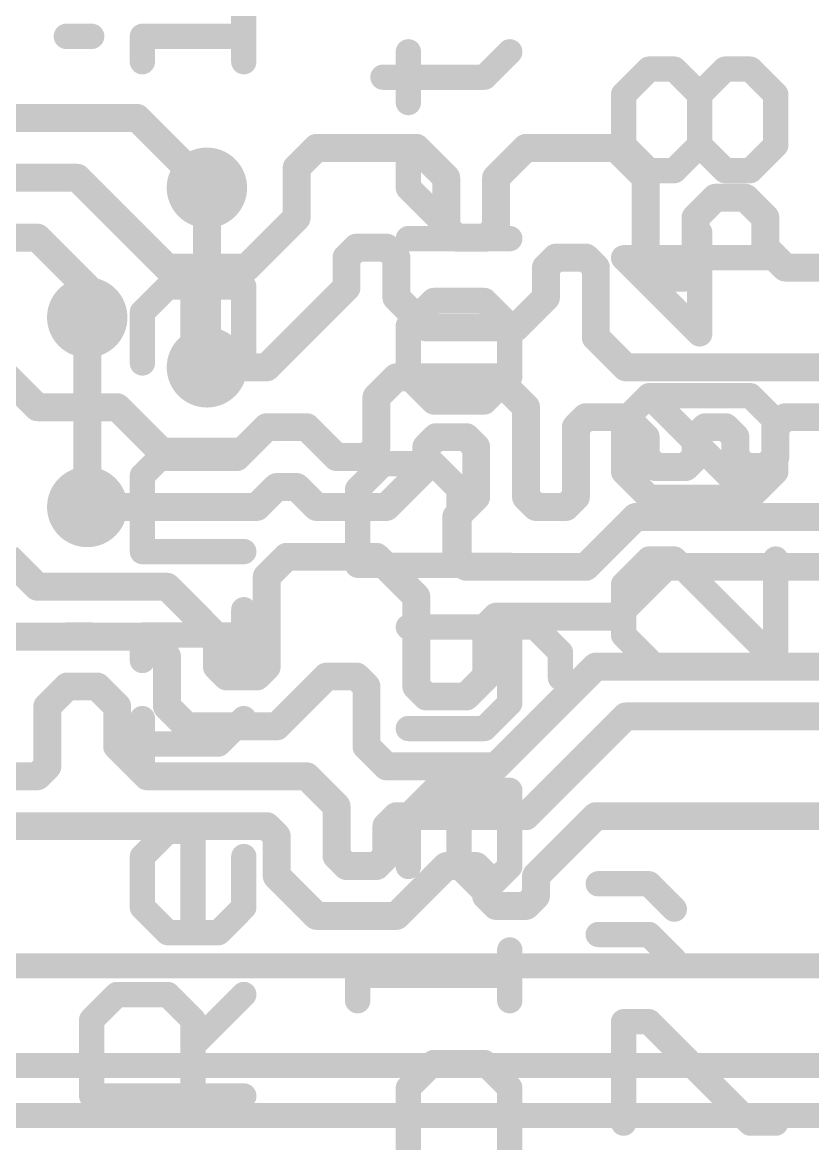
# Model space of a CAD drawing. Extents: x -12.5 to 70.1, y -12.4 to 85.2.
# Drawn here: x 11.55 to 19.47, y 13.72 to 24.96 of the extents above; entities that cross this region are included whole.
import ezdxf

# ---------------------------------------------------------------- set-up
doc = ezdxf.new("R2010")
doc.units = 0
for name, color, linetype in [('1', 12, 'CONTINUOUS'), ('16', 132, 'CONTINUOUS'), ('18', 110, 'CONTINUOUS'), ('21', 40, 'CONTINUOUS')]:
    doc.layers.add(name, color=color, linetype=linetype)

# ---------------------------------------------------------------- blocks, each defined once
blk = doc.blocks.new('ROUNDV')
at = {"const_width": 0.5}
blk.add_lwpolyline([(0, -0.25, 1), (0, 0.25, 1), (0, -0.25)], format="xyb", dxfattribs=at)

msp = doc.modelspace()

# ---------------------------------------------------------------- linework, layer by layer
at = {"layer": '1'}
for points, const_width in [([(7.55, 24), (12.7, 24)], 0.28), ([(12.7, 24), (13.4, 23.3)], 0.28), ([(14.3, 23.5), (14.5, 23.7)], 0.28), ([(14.5, 23.7), (15.5, 23.7)], 0.28), ([(15.5, 23.7), (15.8, 23.4)], 0.28), ([(16.3, 23.4), (16.6, 23.7)], 0.28), ([(16.6, 23.7), (17.5, 23.7)], 0.28), ([(17.5, 23.7), (17.8, 23.4)], 0.28), ([(14.3, 23), (14.3, 23.5)], 0.28), ([(12.1, 23.4), (7.55, 23.4)], 0.28), ([(13, 22.5), (12.1, 23.4)], 0.28), ([(15.8, 23.4), (15.8, 22.9)], 0.28), ([(16.3, 22.9), (16.3, 23.4)], 0.28), ([(17.8, 23.4), (17.8, 22.5)], 0.28), ([(18.3, 23), (18.5, 23.2)], 0.28), ([(18.5, 23.2), (18.8, 23.2)], 0.28), ([(18.8, 23.2), (19, 23)], 0.28), ([(13.8, 22.5), (14.3, 23)], 0.28), ([(18.3, 22.5), (18.3, 23)], 0.28), ([(19, 23), (19, 22.7)], 0.28), ([(11.7, 22.8), (7.55, 22.8)], 0.28), ([(12.2, 22.3), (11.7, 22.8)], 0.28), ([(15.8, 22.9), (15.9, 22.8)], 0.28), ([(15.9, 22.8), (16.2, 22.8)], 0.28), ([(16.2, 22.8), (16.3, 22.9)], 0.28), ([(14.8, 22.6), (14.9, 22.7)], 0.28), ([(14.9, 22.7), (15.2, 22.7)], 0.28), ([(15.2, 22.7), (15.3, 22.6)], 0.28), ([(19, 22.7), (19.2, 22.5)], 0.28), ([(14.8, 22.3), (14.8, 22.6)], 0.28), ([(15.3, 22.6), (15.3, 22.2)], 0.28), ([(16.8, 22.5), (16.9, 22.6)], 0.28), ([(16.9, 22.6), (17.2, 22.6)], 0.28), ([(17.2, 22.6), (17.3, 22.5)], 0.28), ([(13, 22.5), (13.8, 22.5)], 0.28), ([(16.8, 22.2), (16.8, 22.5)], 0.28), ([(17.3, 22.5), (17.3, 21.8)], 0.28), ([(17.8, 22.5), (17.9, 22.4)], 0.28), ([(18.2, 22.4), (18.3, 22.5)], 0.28), ([(19.2, 22.5), (31.72, 22.5)], 0.28), ([(17.9, 22.4), (18.2, 22.4)], 0.28), ([(12.2, 22), (12.2, 22.3)], 0.28), ([(14, 21.5), (14.8, 22.3)], 0.28), ([(10.6, 22.2), (11.7, 21.1)], 0.28), ([(15.3, 22.2), (15.6, 21.9)], 0.28), ([(16.5, 21.9), (16.8, 22.2)], 0.28), ([(16.5, 21.9), (15.6, 21.9)], 0.28), ([(17.3, 21.8), (17.6, 21.5)], 0.28), ([(13.4, 21.5), (14, 21.5)], 0.28), ([(17.6, 21.5), (31.72, 21.5)], 0.28), ([(15.1, 21.2), (15.3, 21.4)], 0.28), ([(15.3, 21.4), (16.3, 21.4)], 0.28), ([(16.3, 21.4), (16.6, 21.1)], 0.28), ([(15.1, 20.7), (15.1, 21.2)], 0.28), ([(11.7, 21.1), (12.5, 21.1)], 0.28), ([(13, 20.6), (12.5, 21.1)], 0.28), ([(16.6, 21.1), (16.6, 20.2)], 0.28), ([(17.1, 20.9), (17.2, 21)], 0.28), ([(17.2, 21), (17.6, 21)], 0.28), ([(17.6, 21), (17.8, 20.8)], 0.28), ([(19.1, 20.9), (19.2, 21)], 0.28), ([(19.2, 21), (31.72, 21)], 0.28), ([(13.7, 20.6), (14, 20.9)], 0.28), ([(14, 20.9), (14.4, 20.9)], 0.28), ([(14.4, 20.9), (14.7, 20.6)], 0.28), ([(17.1, 20.2), (17.1, 20.9)], 0.28), ([(18.3, 20.8), (18.4, 20.9)], 0.28), ([(18.4, 20.9), (18.6, 20.9)], 0.28), ([(18.6, 20.9), (18.7, 20.8)], 0.28), ([(19.1, 20.6), (19.1, 20.9)], 0.28), ([(15.7, 20.8), (15.6, 20.7)], 0.28), ([(16, 20.8), (15.7, 20.8)], 0.28), ([(16.1, 20.7), (16, 20.8)], 0.28), ([(17.8, 20.8), (17.8, 20.6)], 0.28), ([(18.3, 20.6), (18.3, 20.8)], 0.28), ([(18.7, 20.8), (18.7, 20.6)], 0.28), ([(15, 20.6), (15.1, 20.7)], 0.28), ([(15.6, 20.7), (15.6, 20.5)], 0.28), ([(16.1, 20.7), (16.1, 20.2)], 0.28), ([(13, 20.6), (13.7, 20.6)], 0.28), ([(14.7, 20.6), (15, 20.6)], 0.28), ([(17.8, 20.6), (17.9, 20.5)], 0.28), ([(18.2, 20.5), (18.3, 20.6)], 0.28), ([(18.7, 20.6), (18.8, 20.5)], 0.28), ([(19, 20.5), (19.1, 20.6)], 0.28), ([(15.6, 20.5), (15.2, 20.1)], 0.28), ([(17.9, 20.5), (18.2, 20.5)], 0.28), ([(18.8, 20.5), (19, 20.5)], 0.28), ([(13.9, 20.1), (14.1, 20.3)], 0.28), ([(14.1, 20.3), (14.3, 20.3)], 0.28), ([(14.3, 20.3), (14.5, 20.1)], 0.28), ([(12.2, 20.1), (13.9, 20.1)], 0.28), ([(14.5, 20.1), (15.2, 20.1)], 0.28), ([(16.1, 20.2), (15.9, 20)], 0.28), ([(16.6, 20.2), (16.7, 20.1)], 0.28), ([(16.7, 20.1), (17, 20.1)], 0.28), ([(17, 20.1), (17.1, 20.2)], 0.28), ([(15.9, 20), (15.9, 19.6)], 0.28), ([(17.7, 20), (17.2, 19.5)], 0.28), ([(31.72, 20), (17.7, 20)], 0.28), ([(11.4, 19.6), (11.7, 19.3)], 0.28), ([(14, 19.4), (14.2, 19.6)], 0.28), ([(14.2, 19.6), (15.1, 19.6)], 0.28), ([(15.1, 19.6), (15.5, 19.2)], 0.28), ([(15.9, 19.6), (16, 19.5)], 0.28), ([(16, 19.5), (17.2, 19.5)], 0.28), ([(17.5, 19), (18, 19.5)], 0.28), ([(18, 19.5), (31.72, 19.5)], 0.28), ([(14, 18.5), (14, 19.4)], 0.28), ([(11.7, 19.3), (13, 19.3)], 0.28), ([(13, 19.3), (13.5, 18.8)], 0.28), ([(15.5, 19.2), (15.5, 18.3)], 0.28), ([(16.2, 18.9), (16.3, 19)], 0.28), ([(16.3, 19), (17.5, 19)], 0.28), ([(16.2, 18.4), (16.2, 18.9)], 0.28), ([(11.3, 18.8), (12.8, 18.8)], 0.28), ([(12.8, 18.8), (13, 18.6)], 0.28), ([(13.5, 18.8), (13.5, 18.5)], 0.28), ([(13, 18.6), (13, 18.1)], 0.28), ([(13.5, 18.5), (13.6, 18.4)], 0.28), ([(13.9, 18.4), (14, 18.5)], 0.28), ([(17.3, 18.5), (16.3, 17.5)], 0.28), ([(31.72, 18.5), (17.3, 18.5)], 0.28), ([(12, 18.3), (11.8, 18.1)], 0.28), ([(12.3, 18.3), (12, 18.3)], 0.28), ([(12.5, 18.1), (12.3, 18.3)], 0.28), ([(13.6, 18.4), (13.9, 18.4)], 0.28), ([(14.1, 17.9), (14.6, 18.4)], 0.28), ([(14.6, 18.4), (14.9, 18.4)], 0.28), ([(14.9, 18.4), (15, 18.3)], 0.28), ([(15, 18.3), (15, 17.7)], 0.28), ([(15.5, 18.3), (15.6, 18.2)], 0.28), ([(16, 18.2), (16.2, 18.4)], 0.28), ([(15.6, 18.2), (16, 18.2)], 0.28), ([(11.8, 18.1), (11.8, 17.5)], 0.28), ([(12.5, 17.7), (12.5, 18.1)], 0.28), ([(13, 18.1), (13.2, 17.9)], 0.28), ([(16.6, 17), (17.6, 18)], 0.28), ([(17.6, 18), (31.72, 18)], 0.28), ([(13.2, 17.9), (14.1, 17.9)], 0.28), ([(12.5, 17.7), (12.8, 17.4)], 0.28), ([(15, 17.7), (15.2, 17.5)], 0.28), ([(11.7, 17.4), (10.3, 17.4)], 0.28), ([(11.8, 17.5), (11.7, 17.4)], 0.28), ([(12.8, 17.4), (14.4, 17.4)], 0.28), ([(14.4, 17.4), (14.7, 17.1)], 0.28), ([(15.2, 17.5), (16.3, 17.5)], 0.28), ([(14.7, 17.1), (14.7, 16.6)], 0.28), ([(15.2, 16.9), (15.3, 17)], 0.28), ([(15.3, 17), (16.6, 17)], 0.28), ([(17.3, 17), (16.7, 16.4)], 0.28), ([(31.72, 17), (17.3, 17)], 0.28), ([(9.8, 16.9), (14, 16.9)], 0.28), ([(14, 16.9), (14.1, 16.8)], 0.28), ([(15.2, 16.6), (15.2, 16.9)], 0.28), ([(14.1, 16.8), (14.1, 16.4)], 0.28), ([(14.7, 16.6), (14.8, 16.5)], 0.28), ([(14.8, 16.5), (15.1, 16.5)], 0.28), ([(15.1, 16.5), (15.2, 16.6)], 0.28), ([(15.3, 16), (15.8, 16.5)], 0.28), ([(15.8, 16.5), (16.1, 16.5)], 0.28), ([(16.1, 16.5), (16.2, 16.4)], 0.28), ([(14.1, 16.4), (14.5, 16)], 0.28), ([(16.2, 16.4), (16.2, 16.2)], 0.28), ([(16.7, 16.2), (16.7, 16.4)], 0.28), ([(16.2, 16.2), (16.3, 16.1)], 0.28), ([(16.6, 16.1), (16.7, 16.2)], 0.28), ([(16.3, 16.1), (16.6, 16.1)], 0.28), ([(14.5, 16), (15.3, 16)], 0.28), ([(11, 15.5), (31.72, 15.5)], 0.25), ([(31.72, 14.5), (7.4, 14.5)], 0.25), ([(31.72, 14), (9.6, 14)], 0.25)]:
    msp.add_lwpolyline(points, dxfattribs=dict(at, const_width=const_width))
at = {"layer": '1', "const_width": 0.14}
for points in [[(12.7495, 24.0495, 1), (12.6505, 23.9505)], [(12.7, 23.93, 1), (12.7, 24.07)], [(14.5, 23.77, 1), (14.5, 23.63)], [(14.5495, 23.6505, 1), (14.4505, 23.7495)], [(15.5495, 23.7495, 1), (15.4505, 23.6505)], [(15.5, 23.63, 1), (15.5, 23.77)], [(16.6, 23.77, 1), (16.6, 23.63)], [(16.6495, 23.6505, 1), (16.5505, 23.7495)], [(17.5495, 23.7495, 1), (17.4505, 23.6505)], [(17.5, 23.63, 1), (17.5, 23.77)], [(14.37, 23.5, 1), (14.23, 23.5)], [(14.2505, 23.5495, 1), (14.3495, 23.4505)], [(12.1495, 23.4495, 1), (12.0505, 23.3505)], [(12.1, 23.33, 1), (12.1, 23.47)], [(15.87, 23.4, 1), (15.73, 23.4)], [(15.7505, 23.3505, 1), (15.8495, 23.4495)], [(16.37, 23.4, 1), (16.23, 23.4)], [(16.2505, 23.4495, 1), (16.3495, 23.3505)], [(17.87, 23.4, 1), (17.73, 23.4)], [(17.7505, 23.3505, 1), (17.8495, 23.4495)], [(13.3505, 23.2505, 1), (13.4495, 23.3495)], [(18.5, 23.27, 1), (18.5, 23.13)], [(18.5495, 23.1505, 1), (18.4505, 23.2495)], [(18.8495, 23.2495, 1), (18.7505, 23.1505)], [(18.8, 23.13, 1), (18.8, 23.27)], [(14.23, 23, 1), (14.37, 23)], [(14.3495, 22.9505, 1), (14.2505, 23.0495)], [(18.37, 23, 1), (18.23, 23)], [(18.2505, 23.0495, 1), (18.3495, 22.9505)], [(19.07, 23, 1), (18.93, 23)], [(18.9505, 22.9505, 1), (19.0495, 23.0495)], [(11.7495, 22.8495, 1), (11.6505, 22.7505)], [(11.7, 22.73, 1), (11.7, 22.87)], [(15.8495, 22.9495, 1), (15.7505, 22.8505)], [(15.73, 22.9, 1), (15.87, 22.9)], [(15.9, 22.87, 1), (15.9, 22.73)], [(16.2, 22.73, 1), (16.2, 22.87)], [(16.23, 22.9, 1), (16.37, 22.9)], [(16.3495, 22.8505, 1), (16.2505, 22.9495)], [(14.9, 22.77, 1), (14.9, 22.63)], [(14.9495, 22.6505, 1), (14.8505, 22.7495)], [(15.2495, 22.7495, 1), (15.1505, 22.6505)], [(15.2, 22.63, 1), (15.2, 22.77)], [(15.8505, 22.7505, 1), (15.9495, 22.8495)], [(16.1505, 22.8495, 1), (16.2495, 22.7505)], [(19.0495, 22.7495, 1), (18.9505, 22.6505)], [(14.87, 22.6, 1), (14.73, 22.6)], [(14.7505, 22.6495, 1), (14.8495, 22.5505)], [(15.37, 22.6, 1), (15.23, 22.6)], [(15.2505, 22.5505, 1), (15.3495, 22.6495)], [(16.9, 22.67, 1), (16.9, 22.53)], [(16.9495, 22.5505, 1), (16.8505, 22.6495)], [(17.2495, 22.6495, 1), (17.1505, 22.5505)], [(17.2, 22.53, 1), (17.2, 22.67)], [(18.93, 22.7, 1), (19.07, 22.7)], [(13, 22.57, 1), (13, 22.43)], [(12.9505, 22.4505, 1), (13.0495, 22.5495)], [(13.7505, 22.5495, 1), (13.8495, 22.4505)], [(13.8, 22.43, 1), (13.8, 22.57)], [(16.87, 22.5, 1), (16.73, 22.5)], [(16.7505, 22.5495, 1), (16.8495, 22.4505)], [(17.37, 22.5, 1), (17.23, 22.5)], [(17.2505, 22.4505, 1), (17.3495, 22.5495)], [(17.8495, 22.5495, 1), (17.7505, 22.4505)], [(18.3495, 22.4505, 1), (18.2505, 22.5495)], [(19.2, 22.57, 1), (19.2, 22.43)], [(19.1505, 22.4505, 1), (19.2495, 22.5495)], [(17.73, 22.5, 1), (17.87, 22.5)], [(17.9, 22.47, 1), (17.9, 22.33)], [(17.8505, 22.3505, 1), (17.9495, 22.4495)], [(18.1505, 22.4495, 1), (18.2495, 22.3505)], [(18.2, 22.33, 1), (18.2, 22.47)], [(18.23, 22.5, 1), (18.37, 22.5)], [(12.27, 22.3, 1), (12.13, 22.3)], [(12.1505, 22.2505, 1), (12.2495, 22.3495)], [(14.73, 22.3, 1), (14.87, 22.3)], [(14.8495, 22.2505, 1), (14.7505, 22.3495)], [(15.3495, 22.2495, 1), (15.2505, 22.1505)], [(15.23, 22.2, 1), (15.37, 22.2)], [(16.73, 22.2, 1), (16.87, 22.2)], [(16.8495, 22.1505, 1), (16.7505, 22.2495)], [(12.13, 22, 1), (12.27, 22)], [(15.6, 21.97, 1), (15.6, 21.83)], [(16.5, 21.83, 1), (16.5, 21.97)], [(15.5505, 21.8505, 1), (15.6495, 21.9495)], [(16.4505, 21.9495, 1), (16.5495, 21.8505)], [(17.3495, 21.8495, 1), (17.2505, 21.7505)], [(17.23, 21.8, 1), (17.37, 21.8)], [(13.4, 21.57, 1), (13.4, 21.43)], [(13.9505, 21.5495, 1), (14.0495, 21.4505)], [(14, 21.43, 1), (14, 21.57)], [(17.6, 21.57, 1), (17.6, 21.43)], [(17.5505, 21.4505, 1), (17.6495, 21.5495)], [(15.3, 21.47, 1), (15.3, 21.33)], [(15.3495, 21.3505, 1), (15.2505, 21.4495)], [(16.3495, 21.4495, 1), (16.2505, 21.3505)], [(16.3, 21.33, 1), (16.3, 21.47)], [(15.17, 21.2, 1), (15.03, 21.2)], [(15.0505, 21.2495, 1), (15.1495, 21.1505)], [(11.7, 21.17, 1), (11.7, 21.03)], [(11.6505, 21.0505, 1), (11.7495, 21.1495)], [(12.5495, 21.1495, 1), (12.4505, 21.0505)], [(12.5, 21.03, 1), (12.5, 21.17)], [(16.67, 21.1, 1), (16.53, 21.1)], [(16.5505, 21.0505, 1), (16.6495, 21.1495)], [(17.2, 21.07, 1), (17.2, 20.93)], [(17.2495, 20.9505, 1), (17.1505, 21.0495)], [(17.6495, 21.0495, 1), (17.5505, 20.9505)], [(17.6, 20.93, 1), (17.6, 21.07)], [(19.2, 21.07, 1), (19.2, 20.93)], [(19.2495, 20.9505, 1), (19.1505, 21.0495)], [(14, 20.97, 1), (14, 20.83)], [(14.0495, 20.8505, 1), (13.9505, 20.9495)], [(14.4495, 20.9495, 1), (14.3505, 20.8505)], [(14.4, 20.83, 1), (14.4, 20.97)], [(17.17, 20.9, 1), (17.03, 20.9)], [(17.0505, 20.9495, 1), (17.1495, 20.8505)], [(18.4, 20.97, 1), (18.4, 20.83)], [(18.4495, 20.8505, 1), (18.3505, 20.9495)], [(18.6495, 20.9495, 1), (18.5505, 20.8505)], [(18.6, 20.83, 1), (18.6, 20.97)], [(19.17, 20.9, 1), (19.03, 20.9)], [(19.0505, 20.9495, 1), (19.1495, 20.8505)], [(15.7, 20.87, 1), (15.7, 20.73)], [(15.7495, 20.7505, 1), (15.6505, 20.8495)], [(16.0495, 20.8495, 1), (15.9505, 20.7505)], [(16, 20.73, 1), (16, 20.87)], [(17.87, 20.8, 1), (17.73, 20.8)], [(17.7505, 20.7505, 1), (17.8495, 20.8495)], [(18.37, 20.8, 1), (18.23, 20.8)], [(18.2505, 20.8495, 1), (18.3495, 20.7505)], [(18.77, 20.8, 1), (18.63, 20.8)], [(18.6505, 20.7505, 1), (18.7495, 20.8495)], [(15.1495, 20.6505, 1), (15.0505, 20.7495)], [(15.67, 20.7, 1), (15.53, 20.7)], [(15.5505, 20.7495, 1), (15.6495, 20.6505)], [(16.17, 20.7, 1), (16.03, 20.7)], [(16.0505, 20.6505, 1), (16.1495, 20.7495)], [(13, 20.67, 1), (13, 20.53)], [(12.9505, 20.5505, 1), (13.0495, 20.6495)], [(13.6505, 20.6495, 1), (13.7495, 20.5505)], [(13.7, 20.53, 1), (13.7, 20.67)], [(14.7, 20.67, 1), (14.7, 20.53)], [(14.6505, 20.5505, 1), (14.7495, 20.6495)], [(14.9505, 20.6495, 1), (15.0495, 20.5505)], [(15, 20.53, 1), (15, 20.67)], [(15.03, 20.7, 1), (15.17, 20.7)], [(17.8495, 20.6495, 1), (17.7505, 20.5505)], [(18.3495, 20.5505, 1), (18.2505, 20.6495)], [(18.7495, 20.6495, 1), (18.6505, 20.5505)], [(19.1495, 20.5505, 1), (19.0505, 20.6495)], [(15.53, 20.5, 1), (15.67, 20.5)], [(15.6495, 20.4505, 1), (15.5505, 20.5495)], [(17.73, 20.6, 1), (17.87, 20.6)], [(17.9, 20.57, 1), (17.9, 20.43)], [(17.8505, 20.4505, 1), (17.9495, 20.5495)], [(18.1505, 20.5495, 1), (18.2495, 20.4505)], [(18.2, 20.43, 1), (18.2, 20.57)], [(18.23, 20.6, 1), (18.37, 20.6)], [(18.63, 20.6, 1), (18.77, 20.6)], [(18.8, 20.57, 1), (18.8, 20.43)], [(18.7505, 20.4505, 1), (18.8495, 20.5495)], [(18.9505, 20.5495, 1), (19.0495, 20.4505)], [(19, 20.43, 1), (19, 20.57)], [(19.03, 20.6, 1), (19.17, 20.6)], [(14.1, 20.37, 1), (14.1, 20.23)], [(14.1495, 20.2505, 1), (14.0505, 20.3495)], [(14.3495, 20.3495, 1), (14.2505, 20.2505)], [(14.3, 20.23, 1), (14.3, 20.37)], [(12.2, 20.17, 1), (12.2, 20.03)], [(13.9, 20.03, 1), (13.9, 20.17)], [(14.5, 20.17, 1), (14.5, 20.03)], [(15.2, 20.03, 1), (15.2, 20.17)], [(16.03, 20.2, 1), (16.17, 20.2)], [(16.1495, 20.1505, 1), (16.0505, 20.2495)], [(16.6495, 20.2495, 1), (16.5505, 20.1505)], [(16.53, 20.2, 1), (16.67, 20.2)], [(16.7, 20.17, 1), (16.7, 20.03)], [(17, 20.03, 1), (17, 20.17)], [(17.03, 20.2, 1), (17.17, 20.2)], [(17.1495, 20.1505, 1), (17.0505, 20.2495)], [(13.8505, 20.1495, 1), (13.9495, 20.0505)], [(14.4505, 20.0505, 1), (14.5495, 20.1495)], [(15.1505, 20.1495, 1), (15.2495, 20.0505)], [(15.97, 20, 1), (15.83, 20)], [(16.6505, 20.0505, 1), (16.7495, 20.1495)], [(16.9505, 20.1495, 1), (17.0495, 20.0505)], [(17.7, 20.07, 1), (17.7, 19.93)], [(17.7495, 19.9505, 1), (17.6505, 20.0495)], [(15.8505, 20.0495, 1), (15.9495, 19.9505)], [(14.2, 19.67, 1), (14.2, 19.53)], [(14.2495, 19.5505, 1), (14.1505, 19.6495)], [(15.1495, 19.6495, 1), (15.0505, 19.5505)], [(15.1, 19.53, 1), (15.1, 19.67)], [(15.9495, 19.6495, 1), (15.8505, 19.5505)], [(15.83, 19.6, 1), (15.97, 19.6)], [(16, 19.57, 1), (16, 19.43)], [(15.9505, 19.4505, 1), (16.0495, 19.5495)], [(17.1505, 19.5495, 1), (17.2495, 19.4505)], [(17.2, 19.43, 1), (17.2, 19.57)], [(18, 19.57, 1), (18, 19.43)], [(18.0495, 19.4505, 1), (17.9505, 19.5495)], [(14.07, 19.4, 1), (13.93, 19.4)], [(13.9505, 19.4495, 1), (14.0495, 19.3505)], [(11.7, 19.37, 1), (11.7, 19.23)], [(11.6505, 19.2505, 1), (11.7495, 19.3495)], [(13.0495, 19.3495, 1), (12.9505, 19.2505)], [(13, 19.23, 1), (13, 19.37)], [(15.57, 19.2, 1), (15.43, 19.2)], [(15.4505, 19.1505, 1), (15.5495, 19.2495)], [(16.3, 19.07, 1), (16.3, 18.93)], [(16.3495, 18.9505, 1), (16.2505, 19.0495)], [(17.4505, 19.0495, 1), (17.5495, 18.9505)], [(17.5, 18.93, 1), (17.5, 19.07)], [(16.27, 18.9, 1), (16.13, 18.9)], [(16.1505, 18.9495, 1), (16.2495, 18.8505)], [(12.8495, 18.8495, 1), (12.7505, 18.7505)], [(12.8, 18.73, 1), (12.8, 18.87)], [(13.57, 18.8, 1), (13.43, 18.8)], [(13.4505, 18.7505, 1), (13.5495, 18.8495)], [(13.07, 18.6, 1), (12.93, 18.6)], [(12.9505, 18.5505, 1), (13.0495, 18.6495)], [(13.5495, 18.5495, 1), (13.4505, 18.4505)], [(13.43, 18.5, 1), (13.57, 18.5)], [(13.93, 18.5, 1), (14.07, 18.5)], [(14.0495, 18.4505, 1), (13.9505, 18.5495)], [(17.3, 18.57, 1), (17.3, 18.43)], [(17.3495, 18.4505, 1), (17.2505, 18.5495)], [(12, 18.37, 1), (12, 18.23)], [(12.0495, 18.2505, 1), (11.9505, 18.3495)], [(12.3495, 18.3495, 1), (12.2505, 18.2505)], [(12.3, 18.23, 1), (12.3, 18.37)], [(13.6, 18.47, 1), (13.6, 18.33)], [(13.5505, 18.3505, 1), (13.6495, 18.4495)], [(13.8505, 18.4495, 1), (13.9495, 18.3505)], [(13.9, 18.33, 1), (13.9, 18.47)], [(14.6, 18.47, 1), (14.6, 18.33)], [(14.6495, 18.3505, 1), (14.5505, 18.4495)], [(14.9495, 18.4495, 1), (14.8505, 18.3505)], [(14.9, 18.33, 1), (14.9, 18.47)], [(15.07, 18.3, 1), (14.93, 18.3)], [(15.5495, 18.3495, 1), (15.4505, 18.2505)], [(16.13, 18.4, 1), (16.27, 18.4)], [(16.2495, 18.3505, 1), (16.1505, 18.4495)], [(14.9505, 18.2505, 1), (15.0495, 18.3495)], [(15.43, 18.3, 1), (15.57, 18.3)], [(15.6, 18.27, 1), (15.6, 18.13)], [(16, 18.13, 1), (16, 18.27)], [(11.87, 18.1, 1), (11.73, 18.1)], [(11.7505, 18.1495, 1), (11.8495, 18.0505)], [(12.57, 18.1, 1), (12.43, 18.1)], [(12.4505, 18.0505, 1), (12.5495, 18.1495)], [(13.0495, 18.1495, 1), (12.9505, 18.0505)], [(15.5505, 18.1505, 1), (15.6495, 18.2495)], [(15.9505, 18.2495, 1), (16.0495, 18.1505)], [(12.93, 18.1, 1), (13.07, 18.1)], [(17.6, 18.07, 1), (17.6, 17.93)], [(17.6495, 17.9505, 1), (17.5505, 18.0495)], [(13.2, 17.97, 1), (13.2, 17.83)], [(13.1505, 17.8505, 1), (13.2495, 17.9495)], [(14.0505, 17.9495, 1), (14.1495, 17.8505)], [(14.1, 17.83, 1), (14.1, 17.97)], [(12.5495, 17.7495, 1), (12.4505, 17.6505)], [(12.43, 17.7, 1), (12.57, 17.7)], [(15.0495, 17.7495, 1), (14.9505, 17.6505)], [(14.93, 17.7, 1), (15.07, 17.7)], [(11.7, 17.33, 1), (11.7, 17.47)], [(11.73, 17.5, 1), (11.87, 17.5)], [(11.8495, 17.4505, 1), (11.7505, 17.5495)], [(12.8, 17.47, 1), (12.8, 17.33)], [(14.4495, 17.4495, 1), (14.3505, 17.3505)], [(14.4, 17.33, 1), (14.4, 17.47)], [(15.2, 17.57, 1), (15.2, 17.43)], [(15.1505, 17.4505, 1), (15.2495, 17.5495)], [(16.2505, 17.5495, 1), (16.3495, 17.4505)], [(16.3, 17.43, 1), (16.3, 17.57)], [(11.6505, 17.4495, 1), (11.7495, 17.3505)], [(12.7505, 17.3505, 1), (12.8495, 17.4495)], [(14.77, 17.1, 1), (14.63, 17.1)], [(14.6505, 17.0505, 1), (14.7495, 17.1495)], [(15.3, 17.07, 1), (15.3, 16.93)], [(15.3495, 16.9505, 1), (15.2505, 17.0495)], [(16.5505, 17.0495, 1), (16.6495, 16.9505)], [(16.6, 16.93, 1), (16.6, 17.07)], [(17.3, 17.07, 1), (17.3, 16.93)], [(17.3495, 16.9505, 1), (17.2505, 17.0495)], [(14.0495, 16.9495, 1), (13.9505, 16.8505)], [(14, 16.83, 1), (14, 16.97)], [(15.27, 16.9, 1), (15.13, 16.9)], [(15.1505, 16.9495, 1), (15.2495, 16.8505)], [(14.17, 16.8, 1), (14.03, 16.8)], [(14.0505, 16.7505, 1), (14.1495, 16.8495)], [(14.7495, 16.6495, 1), (14.6505, 16.5505)], [(14.63, 16.6, 1), (14.77, 16.6)], [(14.8, 16.57, 1), (14.8, 16.43)], [(15.1, 16.43, 1), (15.1, 16.57)], [(15.13, 16.6, 1), (15.27, 16.6)], [(15.2495, 16.5505, 1), (15.1505, 16.6495)], [(15.8, 16.57, 1), (15.8, 16.43)], [(15.8495, 16.4505, 1), (15.7505, 16.5495)], [(16.1495, 16.5495, 1), (16.0505, 16.4505)], [(16.1, 16.43, 1), (16.1, 16.57)], [(14.1495, 16.4495, 1), (14.0505, 16.3505)], [(14.7505, 16.4505, 1), (14.8495, 16.5495)], [(15.0505, 16.5495, 1), (15.1495, 16.4505)], [(16.27, 16.4, 1), (16.13, 16.4)], [(16.77, 16.4, 1), (16.63, 16.4)], [(14.03, 16.4, 1), (14.17, 16.4)], [(16.1505, 16.3505, 1), (16.2495, 16.4495)], [(16.6505, 16.4495, 1), (16.7495, 16.3505)], [(16.2495, 16.2495, 1), (16.1505, 16.1505)], [(16.7495, 16.1505, 1), (16.6505, 16.2495)], [(16.13, 16.2, 1), (16.27, 16.2)], [(16.3, 16.17, 1), (16.3, 16.03)], [(16.2505, 16.0505, 1), (16.3495, 16.1495)], [(16.5505, 16.1495, 1), (16.6495, 16.0505)], [(16.6, 16.03, 1), (16.6, 16.17)], [(16.63, 16.2, 1), (16.77, 16.2)], [(14.5, 16.07, 1), (14.5, 15.93)], [(14.4505, 15.9505, 1), (14.5495, 16.0495)], [(15.2505, 16.0495, 1), (15.3495, 15.9505)], [(15.3, 15.93, 1), (15.3, 16.07)]]:
    msp.add_lwpolyline(points, format="xyb", dxfattribs=at)
at = {"layer": '16', "const_width": 0.28}
for points in [[(13.4, 23.3), (13.4, 21.5)], [(12.2, 20.1), (12.2, 22)]]:
    msp.add_lwpolyline(points, dxfattribs=at)
at = {"layer": '16', "const_width": 0.14}
for points in [[(13.47, 23.3, 1), (13.33, 23.3)], [(12.27, 22, 1), (12.13, 22)], [(13.33, 21.5, 1), (13.47, 21.5)], [(12.13, 20.1, 1), (12.27, 20.1)]]:
    msp.add_lwpolyline(points, format="xyb", dxfattribs=at)
at = {"layer": '21', "const_width": 0.254}
for points in [[(13.77, 24.5639), (13.77, 25.0723)], [(11.9905, 24.8181), (12.2447, 24.8181)], [(12.7531, 24.5639), (12.7531, 24.8181)], [(12.7531, 24.8181), (13.77, 24.8181)], [(15.4201, 24.1546), (15.4201, 24.663)], [(16.1828, 24.4088), (16.437, 24.663)], [(17.5787, 24.2351), (17.8329, 24.4893)], [(17.8329, 24.4893), (18.0871, 24.4893)], [(18.0871, 24.4893), (18.3414, 24.2351)], [(18.3414, 24.2351), (18.5956, 24.4893)], [(18.5956, 24.4893), (18.8498, 24.4893)], [(18.8498, 24.4893), (19.104, 24.2351)], [(15.1659, 24.4088), (16.1828, 24.4088)], [(17.5787, 23.7266), (17.5787, 24.2351)], [(18.3414, 23.7266), (18.3414, 24.2351)], [(19.104, 24.2351), (19.104, 23.7266)], [(17.8329, 23.4724), (17.5787, 23.7266)], [(18.3414, 23.7266), (18.0871, 23.4724)], [(18.5956, 23.4724), (18.3414, 23.7266)], [(19.104, 23.7266), (18.8498, 23.4724)], [(15.4201, 23.2987), (15.4201, 23.5529)], [(18.0871, 23.4724), (17.8329, 23.4724)], [(18.8498, 23.4724), (18.5956, 23.4724)], [(15.9286, 22.7903), (15.4201, 23.2987)], [(18.3414, 21.8353), (18.3414, 22.8521)], [(16.437, 22.7903), (15.4201, 22.7903)], [(19.104, 22.5979), (17.5787, 22.5979)], [(17.5787, 22.5979), (18.3414, 21.8353)], [(12.7531, 22.0522), (13.0074, 22.3064)], [(13.0074, 22.3064), (13.77, 22.3064)], [(13.2616, 21.5438), (13.2616, 22.3064)], [(13.77, 22.3064), (13.77, 21.5438)], [(15.6744, 22.17), (15.4201, 21.9158)], [(16.1828, 22.17), (15.6744, 22.17)], [(16.437, 21.9158), (16.1828, 22.17)], [(12.7531, 21.5438), (12.7531, 22.0522)], [(15.4201, 21.9158), (15.4201, 21.4073)], [(16.437, 21.4073), (16.437, 21.9158)], [(13.5158, 21.2895), (13.2616, 21.5438)], [(13.77, 21.5438), (13.5158, 21.2895)], [(15.4201, 21.4073), (15.6744, 21.1531)], [(16.1828, 21.1531), (16.437, 21.4073)], [(15.6744, 21.1531), (16.1828, 21.1531)], [(17.5787, 20.9608), (17.8329, 21.215)], [(17.8329, 21.215), (18.8498, 21.215)], [(18.8498, 20.1981), (17.8329, 21.215)], [(18.8498, 21.215), (19.104, 20.9608)], [(17.5787, 20.4523), (17.5787, 20.9608)], [(19.104, 20.9608), (19.104, 20.4523)], [(12.7531, 20.415), (13.0074, 20.6693)], [(13.0074, 20.6693), (13.77, 20.6693)], [(14.9117, 20.2786), (15.1659, 20.5328)], [(15.1659, 20.5328), (15.6744, 20.5328)], [(15.6744, 20.5328), (15.9286, 20.2786)], [(17.8329, 20.1981), (17.5787, 20.4523)], [(19.104, 20.4523), (18.8498, 20.1981)], [(12.7531, 19.6524), (12.7531, 20.415)], [(14.9117, 19.516), (14.9117, 20.2786)], [(15.9286, 20.2786), (15.9286, 19.516)], [(18.8498, 20.1981), (17.8329, 20.1981)], [(13.77, 19.6524), (12.7531, 19.6524)], [(17.8329, 19.5778), (17.5787, 19.3236)], [(18.0871, 19.5778), (17.8329, 19.5778)], [(19.104, 18.561), (18.0871, 19.5778)], [(19.104, 19.5778), (19.104, 18.561)], [(16.437, 19.516), (14.9117, 19.516)], [(17.5787, 19.3236), (17.5787, 18.8152)], [(13.77, 18.561), (13.77, 19.0694)], [(15.4201, 18.8957), (16.6912, 18.8957)], [(16.437, 18.133), (16.437, 18.8957)], [(16.6912, 18.8957), (16.9454, 18.6414)], [(11.9905, 18.8152), (12.2447, 18.8152)], [(12.7531, 18.561), (12.7531, 18.8152)], [(12.7531, 18.8152), (13.77, 18.8152)], [(17.5787, 18.8152), (17.8329, 18.561)], [(16.9454, 18.6414), (16.9454, 18.3872)], [(16.1828, 17.8788), (16.437, 18.133)], [(12.7531, 17.4695), (12.7531, 17.9779)], [(13.5158, 17.7237), (13.77, 17.9779)], [(15.4201, 17.8788), (16.1828, 17.8788)], [(12.4989, 17.7237), (13.5158, 17.7237)], [(15.4201, 17.0043), (15.6744, 17.2585)], [(15.6744, 17.2585), (16.437, 17.2585)], [(15.9286, 16.4959), (15.9286, 17.2585)], [(16.437, 17.2585), (16.437, 16.4959)], [(15.4201, 16.4959), (15.4201, 17.0043)], [(12.7531, 16.595), (13.0074, 16.8492)], [(13.0074, 16.8492), (13.2616, 16.8492)], [(13.2616, 16.8492), (13.2616, 15.8324)], [(12.7531, 16.0866), (12.7531, 16.595)], [(13.77, 16.595), (13.77, 16.0866)], [(16.1828, 16.2416), (15.9286, 16.4959)], [(16.437, 16.4959), (16.1828, 16.2416)], [(17.3245, 16.3221), (17.8329, 16.3221)], [(17.8329, 16.3221), (18.0871, 16.0679)], [(13.0074, 15.8324), (12.7531, 16.0866)], [(13.77, 16.0866), (13.5158, 15.8324)], [(13.5158, 15.8324), (13.0074, 15.8324)], [(17.3245, 15.8137), (17.8329, 15.8137)], [(17.8329, 15.8137), (18.0871, 15.5595)], [(16.437, 15.1502), (16.437, 15.6586)], [(14.9117, 15.1502), (14.9117, 15.4044)], [(14.9117, 15.4044), (16.437, 15.4044)], [(12.2447, 14.9579), (12.4989, 15.2121)], [(12.4989, 15.2121), (13.0074, 15.2121)], [(13.0074, 15.2121), (13.2616, 14.9579)], [(13.2616, 14.7036), (13.77, 15.2121)], [(12.2447, 14.1952), (12.2447, 14.9579)], [(13.2616, 14.9579), (13.2616, 14.1952)], [(17.5787, 13.9223), (17.5787, 14.9392)], [(17.5787, 14.9392), (17.8329, 14.9392)], [(17.8329, 14.9392), (18.8498, 13.9223)], [(15.4201, 14.2757), (15.6744, 14.5299)], [(15.6744, 14.5299), (16.1828, 14.5299)], [(16.1828, 14.5299), (16.437, 14.2757)], [(15.4201, 13.513), (15.4201, 14.2757)], [(16.437, 14.2757), (16.437, 13.513)], [(13.77, 14.1952), (12.2447, 14.1952)], [(18.8498, 13.9223), (19.104, 13.9223)]]:
    msp.add_lwpolyline(points, dxfattribs=at)
at = {"layer": '21', "const_width": 0.127}
for points in [[(11.9905, 24.8816, 1), (11.9905, 24.7546)], [(12.2447, 24.7546, 1), (12.2447, 24.8816)], [(12.8166, 24.8181, 1), (12.6896, 24.8181)], [(12.7531, 24.8816, 1), (12.7531, 24.7546)], [(13.77, 24.7546, 1), (13.77, 24.8816)], [(15.4836, 24.663, 1), (15.3566, 24.663)], [(16.4819, 24.6181, 1), (16.3921, 24.7079)], [(12.6896, 24.5639, 1), (12.8166, 24.5639)], [(13.7065, 24.5639, 1), (13.8335, 24.5639)], [(17.8329, 24.5528, 1), (17.8329, 24.4258)], [(17.8778, 24.4444, 1), (17.788, 24.5342)], [(18.132, 24.5342, 1), (18.0422, 24.4444)], [(18.0871, 24.4258, 1), (18.0871, 24.5528)], [(18.5956, 24.5528, 1), (18.5956, 24.4258)], [(18.6405, 24.4444, 1), (18.5507, 24.5342)], [(18.8947, 24.5342, 1), (18.8049, 24.4444)], [(18.8498, 24.4258, 1), (18.8498, 24.5528)], [(15.1659, 24.4723, 1), (15.1659, 24.3453)], [(16.1379, 24.4537, 1), (16.2277, 24.3639)], [(16.1828, 24.3453, 1), (16.1828, 24.4723)], [(17.6422, 24.2351, 1), (17.5152, 24.2351)], [(17.5338, 24.28, 1), (17.6236, 24.1902)], [(18.2964, 24.28, 1), (18.3863, 24.1902)], [(18.4049, 24.2351, 1), (18.2779, 24.2351)], [(18.2964, 24.1902, 1), (18.3863, 24.28)], [(19.1675, 24.2351, 1), (19.0405, 24.2351)], [(19.0591, 24.1902, 1), (19.1489, 24.28)], [(15.3566, 24.1546, 1), (15.4836, 24.1546)], [(17.6236, 23.7715, 1), (17.5338, 23.6817)], [(18.3863, 23.7715, 1), (18.2964, 23.6817)], [(18.3863, 23.6817, 1), (18.2964, 23.7715)], [(19.1489, 23.6817, 1), (19.0591, 23.7715)], [(17.5152, 23.7266, 1), (17.6422, 23.7266)], [(18.2779, 23.7266, 1), (18.4049, 23.7266)], [(19.0405, 23.7266, 1), (19.1675, 23.7266)], [(15.4836, 23.5529, 1), (15.3566, 23.5529)], [(17.8329, 23.5359, 1), (17.8329, 23.4089)], [(17.788, 23.4275, 1), (17.8778, 23.5173)], [(18.0422, 23.5173, 1), (18.132, 23.4275)], [(18.0871, 23.4089, 1), (18.0871, 23.5359)], [(18.5956, 23.5359, 1), (18.5956, 23.4089)], [(18.5507, 23.4275, 1), (18.6405, 23.5173)], [(18.8049, 23.5173, 1), (18.8947, 23.4275)], [(18.8498, 23.4089, 1), (18.8498, 23.5359)], [(15.465, 23.3436, 1), (15.3752, 23.2538)], [(15.3566, 23.2987, 1), (15.4836, 23.2987)], [(18.4049, 22.8521, 1), (18.2779, 22.8521)], [(15.4201, 22.8538, 1), (15.4201, 22.7268)], [(15.8837, 22.7454, 1), (15.9735, 22.8352)], [(16.437, 22.7268, 1), (16.437, 22.8538)], [(17.5787, 22.6614, 1), (17.5787, 22.5344)], [(17.6236, 22.6428, 1), (17.5338, 22.553)], [(19.104, 22.5344, 1), (19.104, 22.6614)], [(13.0074, 22.3699, 1), (13.0074, 22.2429)], [(13.0523, 22.2615, 1), (12.9624, 22.3513)], [(13.3251, 22.3064, 1), (13.1981, 22.3064)], [(13.8335, 22.3064, 1), (13.7065, 22.3064)], [(13.77, 22.2429, 1), (13.77, 22.3699)], [(15.6744, 22.2335, 1), (15.6744, 22.1065)], [(15.7193, 22.1251, 1), (15.6294, 22.2149)], [(16.2277, 22.2149, 1), (16.1379, 22.1251)], [(16.1828, 22.1065, 1), (16.1828, 22.2335)], [(12.8166, 22.0522, 1), (12.6896, 22.0522)], [(12.7082, 22.0971, 1), (12.798, 22.0073)], [(15.4836, 21.9158, 1), (15.3566, 21.9158)], [(16.5005, 21.9158, 1), (16.3735, 21.9158)], [(15.3752, 21.9607, 1), (15.465, 21.8709)], [(16.3921, 21.8709, 1), (16.4819, 21.9607)], [(18.2964, 21.7904, 1), (18.3863, 21.8802)], [(18.2779, 21.8353, 1), (18.4049, 21.8353)], [(12.6896, 21.5438, 1), (12.8166, 21.5438)], [(13.3065, 21.5887, 1), (13.2167, 21.4989)], [(13.1981, 21.5438, 1), (13.3251, 21.5438)], [(13.7065, 21.5438, 1), (13.8335, 21.5438)], [(13.8149, 21.4989, 1), (13.7251, 21.5887)], [(15.465, 21.4522, 1), (15.3752, 21.3624)], [(15.3566, 21.4073, 1), (15.4836, 21.4073)], [(16.3735, 21.4073, 1), (16.5005, 21.4073)], [(16.4819, 21.3624, 1), (16.3921, 21.4522)], [(13.4709, 21.3344, 1), (13.5607, 21.2446)], [(13.4709, 21.2446, 1), (13.5607, 21.3344)], [(15.6744, 21.2166, 1), (15.6744, 21.0896)], [(15.6294, 21.1082, 1), (15.7193, 21.198)], [(16.1379, 21.198, 1), (16.2277, 21.1082)], [(16.1828, 21.0896, 1), (16.1828, 21.2166)], [(17.8329, 21.2785, 1), (17.8329, 21.1515)], [(17.8778, 21.2599, 1), (17.788, 21.1701)], [(17.8778, 21.1701, 1), (17.788, 21.2599)], [(18.8947, 21.2599, 1), (18.8049, 21.1701)], [(18.8498, 21.1515, 1), (18.8498, 21.2785)], [(17.6422, 20.9608, 1), (17.5152, 20.9608)], [(17.5338, 21.0057, 1), (17.6236, 20.9159)], [(19.1675, 20.9608, 1), (19.0405, 20.9608)], [(19.0591, 20.9159, 1), (19.1489, 21.0057)], [(13.0074, 20.7328, 1), (13.0074, 20.6058)], [(13.0523, 20.6244, 1), (12.9624, 20.7142)], [(13.77, 20.6058, 1), (13.77, 20.7328)], [(15.1659, 20.5963, 1), (15.1659, 20.4693)], [(15.2108, 20.4879, 1), (15.121, 20.5777)], [(15.7193, 20.5777, 1), (15.6294, 20.4879)], [(15.6744, 20.4693, 1), (15.6744, 20.5963)], [(17.6236, 20.4972, 1), (17.5338, 20.4074)], [(19.1489, 20.4074, 1), (19.0591, 20.4972)], [(12.8166, 20.415, 1), (12.6896, 20.415)], [(12.7082, 20.4599, 1), (12.798, 20.3701)], [(17.5152, 20.4523, 1), (17.6422, 20.4523)], [(19.0405, 20.4523, 1), (19.1675, 20.4523)], [(14.9752, 20.2786, 1), (14.8482, 20.2786)], [(14.8668, 20.3235, 1), (14.9566, 20.2337)], [(15.9921, 20.2786, 1), (15.8651, 20.2786)], [(15.8837, 20.2337, 1), (15.9735, 20.3235)], [(17.8329, 20.2616, 1), (17.8329, 20.1346)], [(17.788, 20.1532, 1), (17.8778, 20.243)], [(18.8049, 20.243, 1), (18.8947, 20.1532)], [(18.8049, 20.1532, 1), (18.8947, 20.243)], [(18.8498, 20.1346, 1), (18.8498, 20.2616)], [(12.7531, 19.7159, 1), (12.7531, 19.5889)], [(12.6896, 19.6524, 1), (12.8166, 19.6524)], [(13.77, 19.5889, 1), (13.77, 19.7159)], [(17.8329, 19.6413, 1), (17.8329, 19.5143)], [(17.8778, 19.5329, 1), (17.788, 19.6227)], [(18.132, 19.6227, 1), (18.0422, 19.5329)], [(18.0871, 19.5143, 1), (18.0871, 19.6413)], [(19.1675, 19.5778, 1), (19.0405, 19.5778)], [(14.9117, 19.5795, 1), (14.9117, 19.4525)], [(14.8482, 19.516, 1), (14.9752, 19.516)], [(15.8651, 19.516, 1), (15.9921, 19.516)], [(16.437, 19.4525, 1), (16.437, 19.5795)], [(17.6422, 19.3236, 1), (17.5152, 19.3236)], [(17.5338, 19.3685, 1), (17.6236, 19.2787)], [(13.8335, 19.0694, 1), (13.7065, 19.0694)], [(15.4201, 18.9592, 1), (15.4201, 18.8322)], [(16.5005, 18.8957, 1), (16.3735, 18.8957)], [(16.7361, 18.9406, 1), (16.6463, 18.8508)], [(16.6912, 18.8322, 1), (16.6912, 18.9592)], [(11.9905, 18.8787, 1), (11.9905, 18.7517)], [(12.2447, 18.7517, 1), (12.2447, 18.8787)], [(12.8166, 18.8152, 1), (12.6896, 18.8152)], [(12.7531, 18.8787, 1), (12.7531, 18.7517)], [(13.77, 18.7517, 1), (13.77, 18.8787)], [(17.6236, 18.8601, 1), (17.5338, 18.7703)], [(17.5152, 18.8152, 1), (17.6422, 18.8152)], [(17.0089, 18.6414, 1), (16.8819, 18.6414)], [(16.9005, 18.5965, 1), (16.9903, 18.6863)], [(17.788, 18.516, 1), (17.8778, 18.6059)], [(19.0591, 18.516, 1), (19.1489, 18.6059)], [(12.6896, 18.561, 1), (12.8166, 18.561)], [(13.7065, 18.561, 1), (13.8335, 18.561)], [(19.0405, 18.561, 1), (19.1675, 18.561)], [(16.8819, 18.3872, 1), (17.0089, 18.3872)], [(16.4819, 18.0881, 1), (16.3921, 18.1779)], [(12.8166, 17.9779, 1), (12.6896, 17.9779)], [(13.8149, 17.933, 1), (13.7251, 18.0229)], [(16.3735, 18.133, 1), (16.5005, 18.133)], [(15.4201, 17.9423, 1), (15.4201, 17.8153)], [(16.1379, 17.9237, 1), (16.2277, 17.8339)], [(16.1828, 17.8153, 1), (16.1828, 17.9423)], [(12.4989, 17.7872, 1), (12.4989, 17.6602)], [(13.4709, 17.7686, 1), (13.5607, 17.6788)], [(13.5158, 17.6602, 1), (13.5158, 17.7872)], [(12.6896, 17.4695, 1), (12.8166, 17.4695)], [(15.6744, 17.322, 1), (15.6744, 17.195)], [(15.7193, 17.2136, 1), (15.6294, 17.3034)], [(15.9921, 17.2585, 1), (15.8651, 17.2585)], [(16.5005, 17.2585, 1), (16.3735, 17.2585)], [(16.437, 17.195, 1), (16.437, 17.322)], [(15.4836, 17.0043, 1), (15.3566, 17.0043)], [(15.3752, 17.0492, 1), (15.465, 16.9594)], [(13.0074, 16.9127, 1), (13.0074, 16.7857)], [(13.0523, 16.8043, 1), (12.9624, 16.8941)], [(13.3251, 16.8492, 1), (13.1981, 16.8492)], [(13.2616, 16.7857, 1), (13.2616, 16.9127)], [(12.8166, 16.595, 1), (12.6896, 16.595)], [(12.7082, 16.6399, 1), (12.798, 16.5501)], [(13.8335, 16.595, 1), (13.7065, 16.595)], [(15.3566, 16.4959, 1), (15.4836, 16.4959)], [(15.9735, 16.5408, 1), (15.8837, 16.451)], [(15.8651, 16.4959, 1), (15.9921, 16.4959)], [(16.3735, 16.4959, 1), (16.5005, 16.4959)], [(16.4819, 16.451, 1), (16.3921, 16.5408)], [(17.3245, 16.3856, 1), (17.3245, 16.2586)], [(17.8778, 16.367, 1), (17.788, 16.2772)], [(17.8329, 16.2586, 1), (17.8329, 16.3856)], [(16.1379, 16.2865, 1), (16.2277, 16.1967)], [(16.1379, 16.1967, 1), (16.2277, 16.2865)], [(12.798, 16.1315, 1), (12.7082, 16.0417)], [(13.8149, 16.0417, 1), (13.7251, 16.1315)], [(12.6896, 16.0866, 1), (12.8166, 16.0866)], [(13.7065, 16.0866, 1), (13.8335, 16.0866)], [(18.0422, 16.023, 1), (18.132, 16.1128)], [(13.0074, 15.8959, 1), (13.0074, 15.7689)], [(12.9624, 15.7875, 1), (13.0523, 15.8773)], [(13.1981, 15.8324, 1), (13.3251, 15.8324)], [(13.4709, 15.8773, 1), (13.5607, 15.7875)], [(13.5158, 15.7689, 1), (13.5158, 15.8959)], [(17.3245, 15.8772, 1), (17.3245, 15.7502)], [(17.8778, 15.8586, 1), (17.788, 15.7688)], [(17.8329, 15.7502, 1), (17.8329, 15.8772)], [(16.5005, 15.6586, 1), (16.3735, 15.6586)], [(18.0422, 15.5146, 1), (18.132, 15.6044)], [(14.9752, 15.4044, 1), (14.8482, 15.4044)], [(14.9117, 15.4679, 1), (14.9117, 15.3409)], [(16.437, 15.3409, 1), (16.437, 15.4679)], [(12.4989, 15.2756, 1), (12.4989, 15.1486)], [(12.5438, 15.1672, 1), (12.454, 15.257)], [(13.0523, 15.257, 1), (12.9624, 15.1672)], [(13.0074, 15.1486, 1), (13.0074, 15.2756)], [(13.8149, 15.1672, 1), (13.7251, 15.257)], [(14.8482, 15.1502, 1), (14.9752, 15.1502)], [(16.3735, 15.1502, 1), (16.5005, 15.1502)], [(12.3082, 14.9579, 1), (12.1812, 14.9579)], [(12.1998, 15.0028, 1), (12.2896, 14.913)], [(13.3251, 14.9579, 1), (13.1981, 14.9579)], [(13.2167, 14.913, 1), (13.3065, 15.0028)], [(17.6422, 14.9392, 1), (17.5152, 14.9392)], [(17.5787, 15.0027, 1), (17.5787, 14.8757)], [(17.8778, 14.9841, 1), (17.788, 14.8943)], [(17.8329, 14.8757, 1), (17.8329, 15.0027)], [(13.2167, 14.7485, 1), (13.3065, 14.6587)], [(15.6744, 14.5934, 1), (15.6744, 14.4664)], [(15.7193, 14.485, 1), (15.6294, 14.5748)], [(16.2277, 14.5748, 1), (16.1379, 14.485)], [(16.1828, 14.4664, 1), (16.1828, 14.5934)], [(15.4836, 14.2757, 1), (15.3566, 14.2757)], [(16.5005, 14.2757, 1), (16.3735, 14.2757)], [(12.2447, 14.2587, 1), (12.2447, 14.1317)], [(13.77, 14.1317, 1), (13.77, 14.2587)], [(15.3752, 14.3206, 1), (15.465, 14.2308)], [(16.3921, 14.2308, 1), (16.4819, 14.3206)], [(12.1812, 14.1952, 1), (12.3082, 14.1952)], [(13.1981, 14.1952, 1), (13.3251, 14.1952)], [(17.5152, 13.9223, 1), (17.6422, 13.9223)], [(18.8498, 13.9858, 1), (18.8498, 13.8588)], [(18.8049, 13.8774, 1), (18.8947, 13.9672)], [(19.104, 13.8588, 1), (19.104, 13.9858)]]:
    msp.add_lwpolyline(points, format="xyb", dxfattribs=at)

# ---------------------------------------------------------------- block references
at = {"layer": '18', "xscale": 0.8064, "yscale": 0.8064}
for p in [(13.4, 23.3), (13.4, 23.3), (12.2, 22), (12.2, 22), (13.4, 21.5), (13.4, 21.5), (12.2, 20.1), (12.2, 20.1)]:
    msp.add_blockref('ROUNDV', p, dxfattribs=at)

doc.saveas('drawing.dxf')
